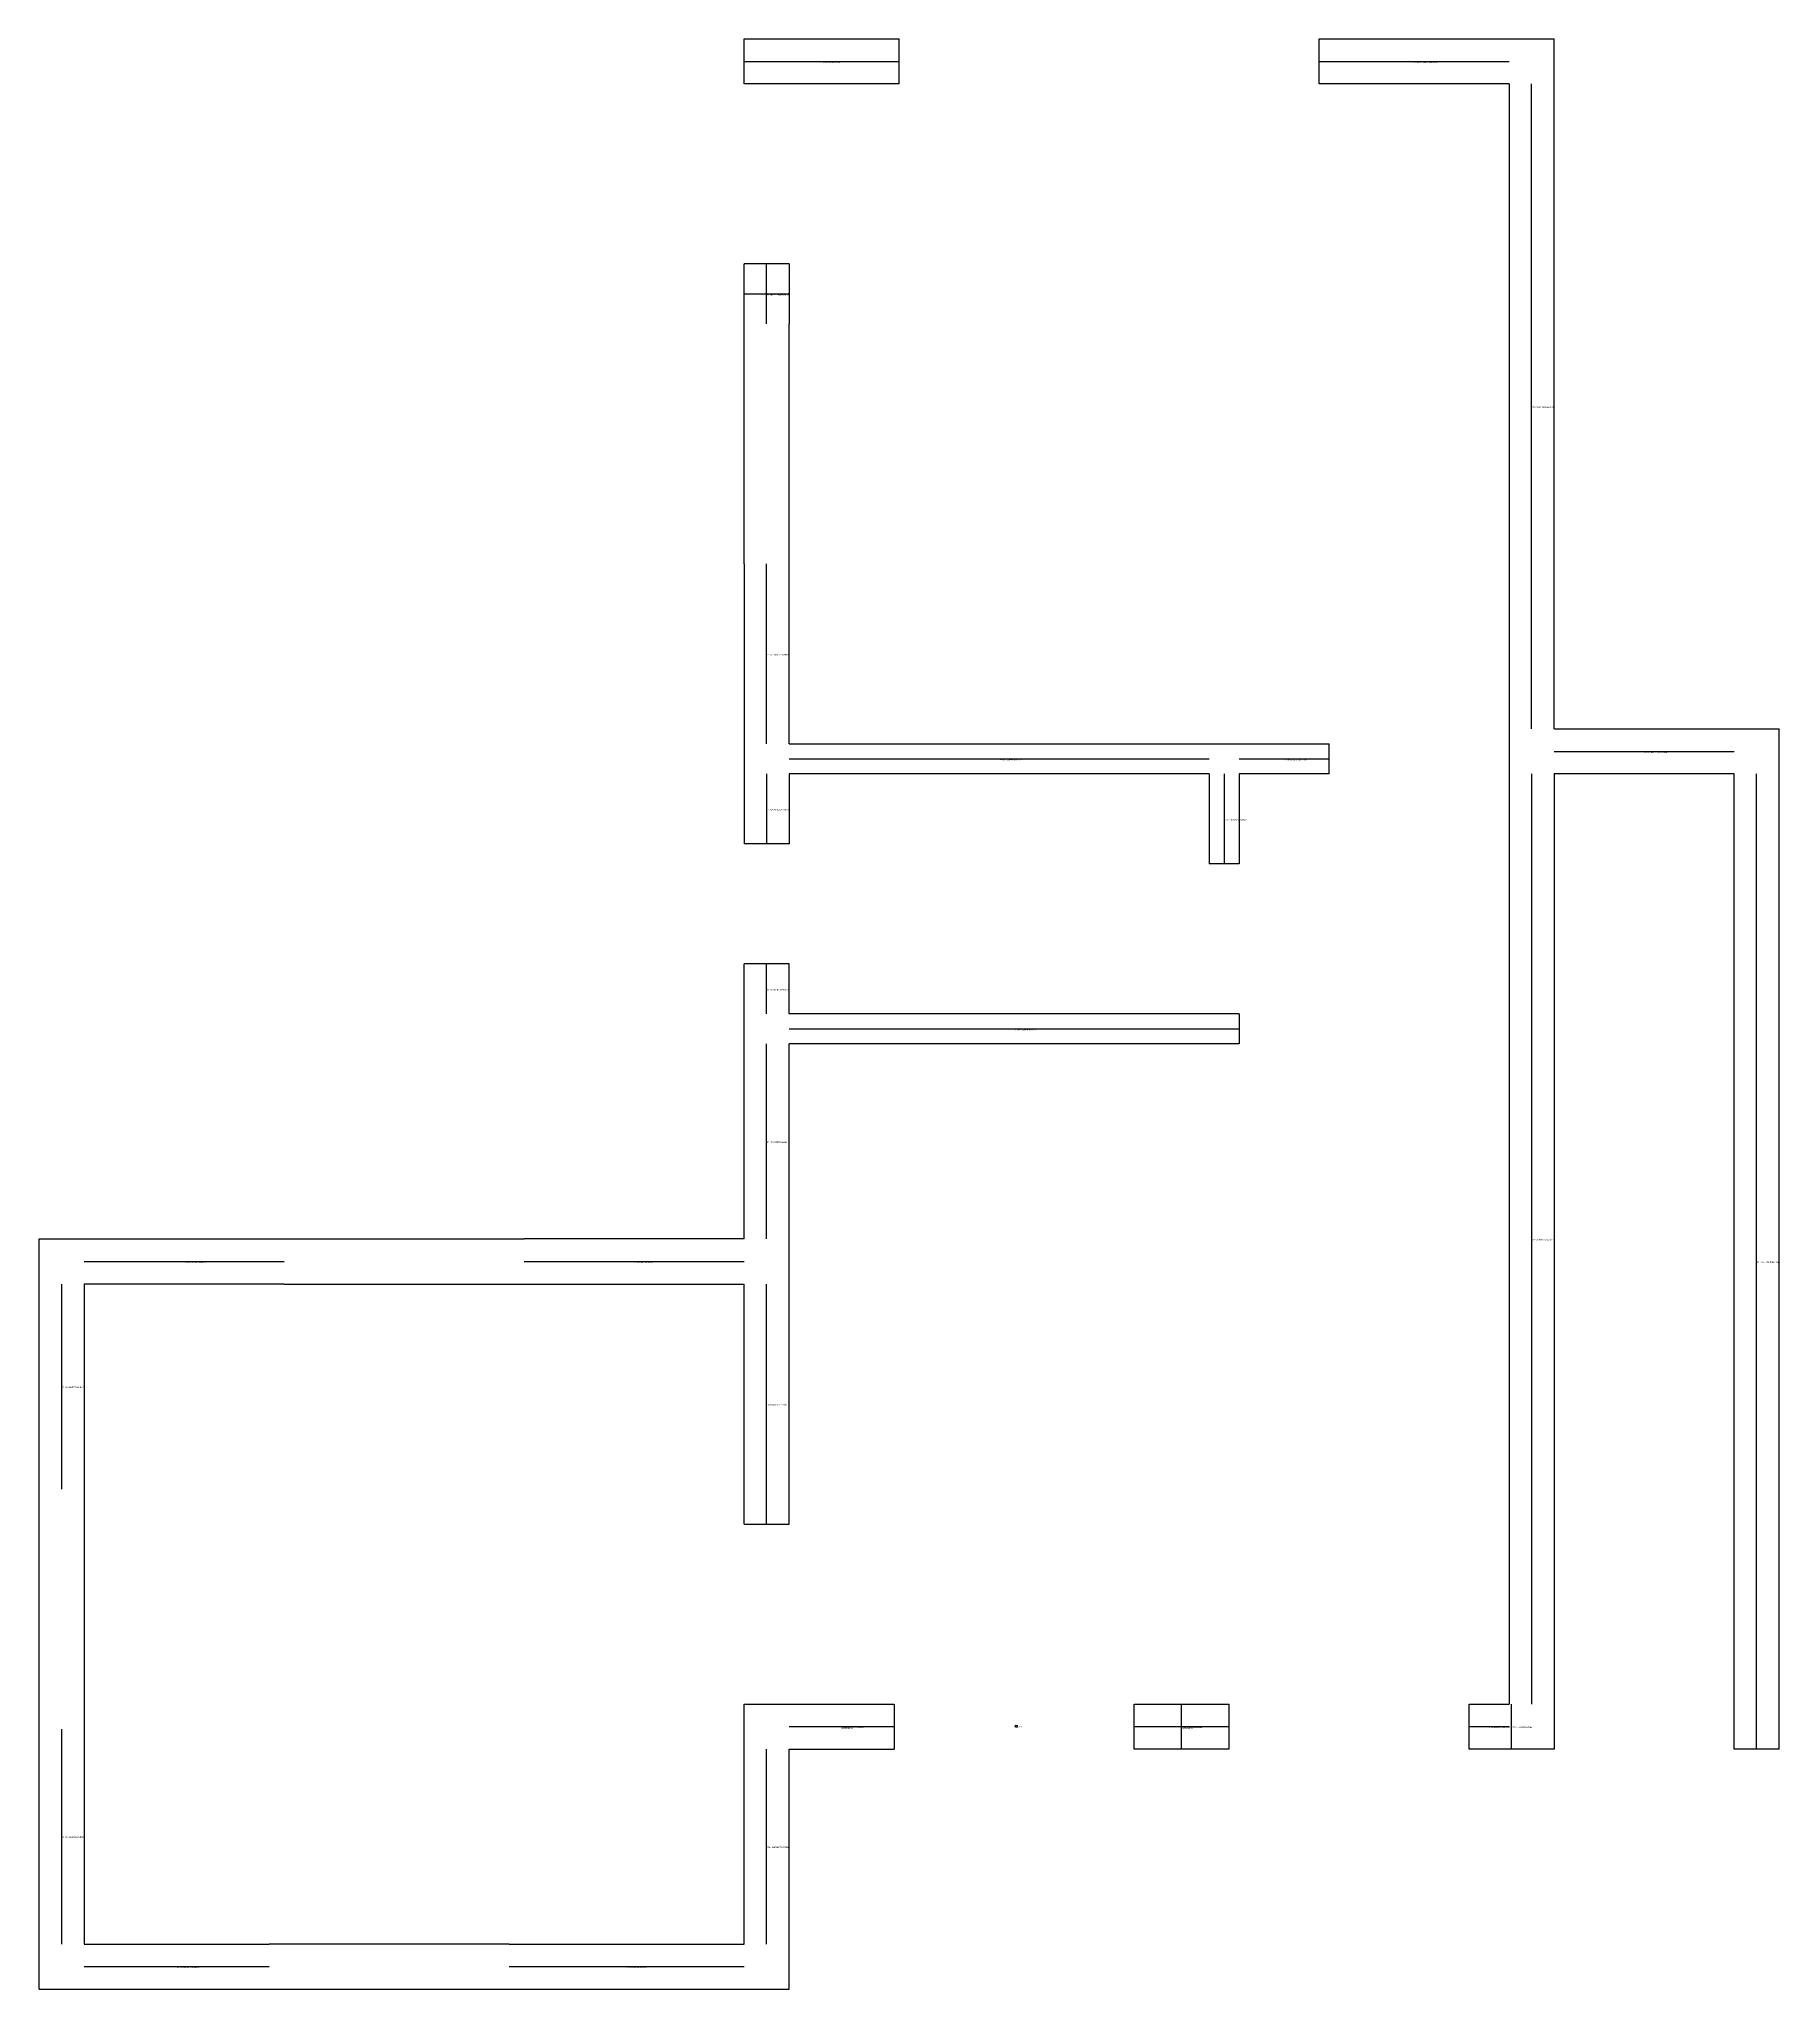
# Model space of a CAD drawing. Header units: metres. Extents: x 264 to 612, y 347 to 737.
import ezdxf

# ---------------------------------------------------------------- set-up
doc = ezdxf.new("R2010")
doc.units = ezdxf.units.M

msp = doc.modelspace()

# ---------------------------------------------------------------- linework, layer by layer
at = {"layer": 'centrelines'}
for p, q in [((405, 732.5), (436, 732.5)), ((520, 732.5), (558, 732.5)), ((562.5, 599), (562.5, 728)), ((409.5, 680), (409.5, 692)), ((405, 686), (414, 686)), ((409.5, 596), (409.5, 632)), ((414, 593), (498, 593)), ((504, 593), (522, 593)), ((567, 594.5), (603, 594.5)), ((409.5, 590), (409.5, 576)), ((501, 590), (501, 572)), ((562.5, 590), (562.5, 404)), ((607.5, 395), (607.5, 590)), ((409.5, 542), (409.5, 552)), ((414, 539), (504, 539)), ((409.5, 497), (409.5, 536)), ((273, 492.5), (313, 492.5)), ((361, 492.5), (405, 492.5)), ((268.5, 488), (268.5, 447)), ((409.5, 440), (409.5, 488)), ((492.5, 395), (492.5, 404)), ((558.5, 395), (558.5, 404)), ((268.5, 399), (268.5, 356)), ((414, 399.5), (435, 399.5)), ((483, 399.5), (502, 399.5)), ((550, 399.5), (558, 399.5)), ((409.5, 356), (409.5, 395)), ((273, 351.5), (310, 351.5)), ((358, 351.5), (405, 351.5))]:
    msp.add_line(p, q, dxfattribs=at)
at = {"layer": 'entity_location'}
msp.add_circle((459.46, 399.54), 0.2, dxfattribs=at)
at = {"layer": 'wall'}
for p, q in [((405, 728), (405, 737)), ((405, 737), (436, 737)), ((436, 728), (436, 737)), ((520, 728), (520, 737)), ((520, 737), (567, 737)), ((567, 599), (567, 737)), ((436, 728), (405, 728)), ((558, 728), (520, 728)), ((558, 728), (558, 404)), ((414, 692), (405, 692)), ((405, 680), (405, 692)), ((414, 692), (414, 680)), ((405, 632), (405, 680)), ((414, 632), (414, 680)), ((405, 632), (405, 576)), ((414, 596), (414, 632)), ((567, 599), (612, 599)), ((612, 395), (612, 599)), ((414, 596), (522, 596)), ((522, 590), (522, 596)), ((498, 590), (414, 590)), ((414, 590), (414, 576)), ((498, 590), (498, 572)), ((522, 590), (504, 590)), ((504, 590), (504, 572)), ((603, 590), (567, 590)), ((567, 590), (567, 395)), ((603, 395), (603, 590)), ((414, 576), (405, 576)), ((504, 572), (498, 572)), ((405, 497), (405, 552)), ((414, 552), (405, 552)), ((414, 542), (414, 552)), ((504, 542), (414, 542)), ((504, 542), (504, 536)), ((504, 536), (414, 536)), ((414, 440), (414, 536)), ((264, 447), (264, 497)), ((264, 497), (313, 497)), ((313, 497), (361, 497)), ((405, 497), (361, 497)), ((313, 488), (273, 488)), ((273, 488), (273, 447)), ((313, 488), (361, 488)), ((361, 488), (405, 488)), ((405, 440), (405, 488)), ((264, 399), (264, 447)), ((273, 447), (273, 399)), ((405, 440), (414, 440)), ((405, 356), (405, 404)), ((405, 404), (435, 404)), ((435, 404), (435, 395)), ((483, 395), (483, 404)), ((483, 404), (502, 404)), ((502, 395), (502, 404)), ((550, 395), (550, 404)), ((550, 404), (558, 404)), ((264, 347), (264, 399)), ((273, 399), (273, 356)), ((414, 347), (414, 395)), ((414, 395), (435, 395)), ((502, 395), (483, 395)), ((567, 395), (550, 395)), ((612, 395), (603, 395)), ((273, 356), (310, 356)), ((358, 356), (310, 356)), ((358, 356), (405, 356)), ((264, 347), (310, 347)), ((310, 347), (358, 347)), ((358, 347), (414, 347))]:
    msp.add_line(p, q, dxfattribs=at)

# ---------------------------------------------------------------- texts
at = {"layer": 'centrelines', "char_height": 0.3, "attachment_point": 1}
for s, insert in [('27 333.782320524541', (420.5, 732.5)), ('28 338.41646978527893', (539, 732.5)), ('25 284.871764625688', (409.5, 686)), ('26 290.04143669394136', (409.5, 686)), ('24 224.50114699622034', (562.5, 663.5)), ('22 202.70951227529926', (409.5, 614)), ('19 193.45699948847434', (456, 593)), ('21 198.51853210226992', (513, 593)), ('23 222.65114132178348', (585, 594.5)), ('17 183.39265630703628', (409.5, 583)), ('16 177.38985632332634', (501, 581)), ('13 150.96287762935125', (409.5, 547)), ('11 139.4569994884743', (459, 539)), ('10 109.51557180680649', (409.5, 516.5)), ('8 103.13842737851667', (562.5, 497)), ('15 173.4673627303379', (293, 492.5)), ('9 107.7342505803284', (383, 492.5)), ('12 148.04208051894767', (607.5, 492.5)), ('20 196.76659729990024', (268.5, 467.5)), ('4 64.28501012277837', (409.5, 464)), ('1 24.457957281539898', (424.5, 399.5)), ('0 23.54211978995534', (492.5, 399.5)), ('2 33.04208051894767', (492.5, 399.5)), ('6 90.54209072991188', (554, 399.5)), ('7 99.04208051894766', (558.5, 399.5)), ('18 190.95869150705755', (268.5, 377.5)), ('3 50.164056579617146', (409.5, 375.5)), ('14 156.98980729256016', (291.5, 351.5)), ('5 72.62089845461317', (381.5, 351.5))]:
    msp.add_mtext(s, dxfattribs=dict(at, insert=insert))
at = {"layer": 'chosen_line', "color": 3, "char_height": 0.5, "attachment_point": 1}
for insert in [(424.5, 399.5), (492.5, 399.5)]:
    msp.add_mtext('chosen', dxfattribs=dict(at, insert=insert))
at = {"layer": 'debug', "insert": (459.46, 399.54), "char_height": 0.2, "attachment_point": 1}
msp.add_mtext('459, 399', dxfattribs=at)

doc.saveas('drawing.dxf')
